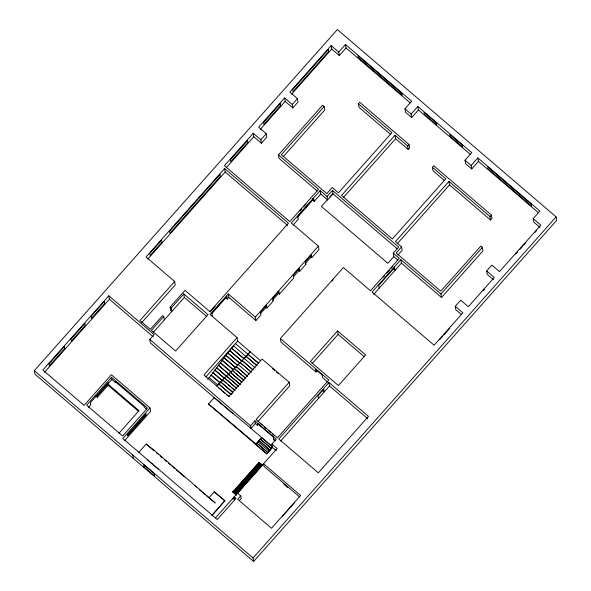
<?xml version="1.0" encoding="UTF-8"?>
<svg xmlns="http://www.w3.org/2000/svg" width="591" height="591" viewBox="0 0 591 591"><rect width="100%" height="100%" fill="white"/><g stroke="black" fill="none" stroke-linecap="round" stroke-linejoin="round"><path stroke-width="0.89" d="M34.308 370.646L337.365 29.55L556.116 216.897L556.692 220.354L253.628 561.45L34.884 374.096L34.308 370.646L253.059 557.993L253.628 561.45M233.017 413.707L150.373 342.935L149.804 339.478L154.133 334.602L108.818 295.796L42.848 370.047L84.107 405.389L111.33 374.753L150.055 407.916L122.832 438.552L217.274 519.526L236.053 498.398L234.206 496.817L234.642 499.454M338.746 52.082L345.476 44.51L346.045 47.967L339.323 55.539L338.746 52.082L331.145 45.566L289.834 92.056L297.443 98.571L298.012 102.029L292.804 107.894L292.227 104.444L284.618 97.929L258.651 127.161L266.253 133.677L266.829 137.127L261.407 143.236L260.83 139.779L253.229 133.263L224.44 165.665L289.804 221.647L318.593 189.246L278.479 154.894L322.605 105.235L324.149 106.557L324.725 110.015L283.178 156.77M170.09 307.128L171.213 308.088L171.782 311.546L170.659 310.585L170.09 307.128L185.005 290.344L209.857 311.627L288.452 223.176L224.624 168.516L146.036 256.974L174.655 281.479L175.224 284.936L141.751 322.612M44.643 372.131L109.387 299.253L108.818 295.796M226.235 167.741L253.798 136.72L253.229 133.263M260.432 129.252L285.194 101.386L284.618 97.929M291.622 94.146L331.714 49.023L331.145 45.566M147.824 259.057L225.201 171.974L224.624 168.516M260.83 139.779L266.253 133.677M292.227 104.444L297.443 98.571M324.149 106.557L281.382 154.694L326.845 193.626L332.268 187.517L338.451 192.814L391.951 132.591L358.39 103.846L359.742 102.317L409.031 144.522L409.6 147.979L408.248 149.508L395.623 138.693L395.047 135.236L341.539 195.458L392.35 238.971L445.858 178.748L432.435 167.26L433.794 165.731L491.38 215.05L491.956 218.507L490.596 220.037L449.522 184.857L448.946 181.4L395.438 241.623L401.562 246.861L402.131 250.318L397.913 255.068M174.655 281.479L139.964 320.529L150.313 329.386L162.614 315.542L163.729 316.503L164.305 319.96M163.729 316.503L151.429 330.347L175.593 351.039L207.943 314.626L183.786 293.934L171.213 308.088M111.5 377.287L86.692 405.212L122.662 436.018L147.477 408.093L111.5 377.287L111.869 379.488L115.481 382.584L115.326 381.631L144.071 406.246L144.226 407.199L146.634 409.267M153.172 332.482L184.355 297.391L183.786 293.934M111.869 379.488L97.146 395.948L97.367 397.292L108.064 385.251L107.858 384.002L139.025 410.693L118.835 433.417M88.428 407.354L90.763 404.724L90.541 403.38M210.315 311.745L215.124 306.33M299.947 211.009L301.779 208.948M303.611 206.887L306.049 204.139M327.037 196.478L332.46 190.368L333.029 193.826L327.606 199.928L327.037 196.478L320.137 190.568L291.356 222.97L318.394 246.129L318.963 249.587L311.752 257.706L311.302 255.002L305.444 261.591L305.894 264.295L299.763 271.195L299.297 268.417L293.276 275.192L293.742 277.977L279.403 294.111L278.937 291.297L272.835 298.16L273.301 300.982L267.014 308.051L266.548 305.237L260.446 312.1L260.912 314.922L255.91 320.551L255.342 317.094L228.303 293.941L210.049 314.478L237.087 337.638L237.656 341.096L260.594 360.732M211.999 313.319L225.836 297.746L227.38 299.076L228.872 297.391L228.303 293.941M297.362 217.244L312.624 200.068L312.388 198.665M293.084 225.127L298.292 219.254L297.834 216.454L313.703 198.591L314.168 201.391L320.714 194.025L320.137 190.568M411.698 117.528L411.129 114.07L417.859 106.498L418.428 109.956L411.698 117.528L405.522 112.238L404.946 108.781L411.676 101.209L345.476 44.51M327.37 199.728L321.423 206.414L387.859 263.32L393.805 256.627L393.237 253.17L398.659 247.068L332.46 190.368M329.778 197.01L332.792 193.619L397.137 248.73M124.612 440.65L150.631 411.366L149.996 407.871M343.327 197.549L395.623 138.693M237.087 337.638L203.976 374.908L229.057 396.687L226.974 394.906M255.342 317.094L318.394 246.129M408.248 149.508L407.672 146.051L409.031 144.522M260.624 313.466L266.12 307.283L265.765 305.17M272.466 300.265L278.568 293.402L278.221 291.289M293.572 276.632L298.987 270.538L298.64 268.447M310.74 255.29L311.036 257.092L305.178 263.682L305.894 264.295M138.545 452.647L146.162 444.077L154.295 450.394L215.25 502.978L206.85 496.056M205.764 376.992L237.656 341.096M243.492 358.368L231.672 348.254L233.563 345.816L246.085 356.632L244.637 358.257M242.236 361.404L229.729 350.692L231.672 348.254M239.65 363.206L227.838 353.086L229.729 350.692M237.057 364.957L225.932 355.435L227.838 353.086M235.174 367.432L224.055 357.91L225.932 355.435M233.305 369.944L222.179 360.421L224.055 357.91M230.734 371.85L220.31 362.918L222.179 360.421M228.843 374.288L218.419 365.364L220.31 362.918M226.966 376.77L216.542 367.846L218.419 365.364M224.565 378.587L214.836 370.254L216.542 367.846M222.696 381.106L212.967 372.773L214.836 370.254M220.133 383.042L211.098 375.3L212.967 372.773M207.655 379.37L211.098 375.3M143.997 466.905L143.598 464.482L154.332 473.672L154.731 476.102L143.997 466.905L145.142 465.619M216.542 385.975L218.53 383.744L231.037 394.456M218.559 383.951L220.546 381.72L233.053 392.439L231.074 394.67L218.53 383.744M232.403 392.092L220.583 381.978L222.571 379.747L235.078 390.459M236.356 387.977L224.543 377.856L222.571 379.747M236.4 388.213L224.58 378.092L226.516 375.92L238.328 386.041M240.153 384.342L228.333 374.229L226.516 375.92M240.182 384.549L228.37 374.435L230.298 372.264L242.111 382.377M241.46 382.022L230.342 372.5L232.27 370.328L244.083 380.449M234.391 372.352L232.307 370.564L234.235 368.392L245.354 377.915M245.398 378.174L234.28 368.651L236.208 366.479L247.326 376.002M247.363 376.194L236.237 366.671L238.173 364.499L249.291 374.022M251.241 371.998L240.123 362.475L238.173 364.499M251.271 372.16L240.153 362.638L242.081 360.466L253.199 369.988M252.527 369.515L242.103 360.584L244.083 358.353L255.201 367.875M272.333 446.678L250.998 428.401L250.562 425.771L254.891 420.895L276.219 439.165L271.897 444.04L272.466 447.498L266.77 453.903L208.505 404.008L214.201 397.595L251.086 428.497M228.998 396.332L262.108 359.062L289.206 382.274L289.775 385.731L257.89 421.612M317.411 370.535L316.059 372.057L280.932 341.975L280.356 338.525L343.408 267.553L370.505 290.765L399.294 258.363L393.237 253.17M331.987 281.131L333.11 279.868M471.721 168.93L471.153 165.48L477.875 157.908L478.451 161.358L471.721 168.93L465.605 163.692L465.028 160.235L471.758 152.663L417.859 106.498M397.226 243.706L449.522 184.857M401.562 246.861L396.14 252.97L440.768 291.186L480.845 246.078L482.389 247.4L482.965 250.857L441.529 297.495L401.415 263.143L400.846 259.685L372.057 292.087L434.097 345.218L462.886 312.816L455.277 306.308L460.699 300.198L468.308 306.714L494.275 277.482L486.674 270.966L491.889 265.1L499.491 271.616L540.795 225.127L533.193 218.611L539.915 211.039L477.875 157.908M289.206 382.274L256.095 419.536L277.43 437.813L328.788 379.998L280.356 338.525M383.271 277.186L384.49 275.82M386.92 273.086L389.351 270.353M391.168 268.299L392.993 266.253M250.998 428.401L255.327 423.533L254.891 420.895M337.564 330.908L310.364 361.529L338.421 385.554L365.622 354.94L337.564 330.908L338.133 334.366L364.137 356.639M312.144 363.62L338.133 334.366M373.822 294.2L401.415 263.143M256.102 444.772L255.969 443.967L261.665 437.554L272.348 446.781L271.092 448.192L271.21 448.909M261.68 437.643L260.424 439.061L271.092 448.192M260.409 438.973L259.235 440.65L269.984 450.29M259.183 440.347L258.282 441.913L268.964 451.147L266.77 453.903M208.948 497.844L214.267 491.86L224.883 500.68L211.999 515.551M328.958 382.532L278.804 438.987L318.305 472.822L368.466 416.367L328.958 382.532L329.534 385.989L367.646 418.635M269.902 449.781L271.121 448.406L260.461 439.268M211.947 515.241L224.883 500.68M235.875 494.711L232.795 491.911L258.873 462.561L259.73 463.292L251.84 472.165M232.832 492.104L234.043 490.737M235.255 489.378L257.691 464.12M233.63 492.495L259.7 463.145L260.978 464.016L234.923 493.485L233.652 492.643L250.628 473.531M280.592 441.071L329.534 385.989M234.923 493.485L235.543 493.921L261.606 464.452L262.441 465.169L236.363 494.519L236.481 495.236M215.56 517.819L277.12 448.517L271.897 444.04M232.817 499.365L234.036 497.984M237.486 493.13L240.729 495.908L237.708 499.306L271.52 528.265L300.59 495.487L263.564 463.78L264 466.417L299.622 496.928M490.596 220.037L490.028 216.579L491.38 215.05M239.348 500.584L241.165 498.538L240.729 495.908M441.529 297.495L440.952 294.037L482.389 247.4M282.262 516.46L294.673 502.49M439.593 339.803L442.578 336.442M443.775 335.097L449.751 328.374M515.662 254.174L517.487 252.121M519.917 249.387L522.348 246.646M523.567 245.28L525.997 242.539M535.114 232.278L536.332 230.911M483.298 290.779L484.517 289.405M253.059 557.993L556.116 216.897M208.505 404.008L255.969 443.967M346.045 47.967L410.161 102.871M418.428 109.956L470.229 154.317M478.451 161.358L538.401 212.701M404.946 108.781L411.129 114.07M465.028 160.235L471.153 165.48M331.714 49.023L339.323 55.539M539.989 227.395L533.762 222.068L533.193 218.611M395.047 135.236L407.672 146.051M448.946 181.4L490.028 216.579M390.429 134.246L358.959 107.296L358.39 103.846M444.41 180.484L433.004 170.71L432.435 167.26M285.194 101.386L292.804 107.894M493.47 279.757L487.243 274.423L486.674 270.966M400.846 259.685L440.952 294.037M253.798 136.72L261.407 143.236M317.094 190.923L279.055 158.351L278.479 154.894M320.714 194.025L327.606 199.928M393.805 256.627L397.846 260.084M461.379 314.501L455.846 309.758L455.277 306.308M393.451 269.038L395.002 270.36L394.537 267.575L378.742 285.35L379.208 288.142M312.624 200.068L314.168 201.391M225.201 171.974L287.618 225.43M311.036 257.092L311.752 257.706M298.987 270.538L299.763 271.195M278.568 293.402L279.403 294.111M265.64 306.877L267.014 308.051M228.872 297.391L255.91 320.551M327.998 382.288L322.553 377.619L322.117 374.99L315.624 369.427L316.059 372.057M322.849 390.791L324.223 391.966L323.779 389.292L317.98 395.815L318.423 398.497M272.636 368.747L274.616 370.446M276.595 372.145L278.583 373.844M184.355 297.391L206.451 316.311M247.984 354.268L258.4 363.118M258.407 363.162L235.491 343.644M257.151 365.814L246.033 356.284L256.464 365.29M231.65 348.092L244.157 358.803M229.692 350.485L242.199 361.197M227.801 352.864L239.614 362.985M225.902 355.257L237.722 365.378M224.004 357.607L235.816 367.728M222.127 360.082L233.246 369.604M235.779 373.542L238.565 375.92M239.953 377.117L242.731 379.496M220.251 362.593L231.369 372.116M218.375 365.09L228.798 374.022M216.491 367.536L238.38 386.337M214.769 369.84L225.193 378.772M224.004 381.217L226.087 383.005M228.17 384.793L230.261 386.573M231.65 387.762L234.428 390.149M212.908 372.426L222.637 380.759M211.039 374.945L220.074 382.68M209.111 377.531L218.145 385.266M218.633 387.762L221.411 390.141M222.8 391.331L224.883 393.118M260.062 423.311L262.131 425.084M264.199 426.857L266.268 428.63M268.336 430.403L270.405 432.169M272.473 433.942L274.542 435.715M255.327 423.533L257.839 425.683L257.477 423.488L273.33 437.074L273.832 440.088M273.699 439.268L275.472 440.79M109.387 299.253L153.305 336.863M149.804 339.478L250.562 425.771M272.466 447.498L276.123 450.623L275.982 449.803M259.257 440.812L269.924 449.943L269.008 451.391M257.181 443.272L267.886 452.647M267.863 452.499L257.196 443.361L257.085 442.711M266.748 453.755L256.08 444.624L258.297 442.016L258.208 441.447M260.978 464.016L261.606 464.452M261.953 465.361L258.873 462.561M283.695 483.985L287.883 487.575M236.363 494.519L235.543 493.921M232.795 491.911L233.652 492.643M108.064 385.251L138.538 411.351M214.267 491.86L224.935 500.998M95.993 396.11L97.367 397.292M146.162 444.077L153.837 450.652M156.622 453.038L158.019 454.235M160.109 456.023L162.207 457.818M164.298 459.613L166.389 461.401M168.487 463.196L170.577 464.984M171.974 466.181L174.759 468.574M176.155 469.764L184.525 476.937M194.993 485.898L196.389 487.095M199.174 489.481L201.272 491.276M202.669 492.473L205.454 494.859M147.587 459.99L152.286 464.009M153.63 465.161L158.322 469.18M246.085 356.632L250.163 351.778L244.083 358.353M227.38 299.076L226.892 296.15L211.859 313.075L212.346 316M132.805 455.011L133.381 458.461M108.345 383.345L108.219 382.576L90.423 402.611L90.549 403.372M104.215 301.528L91.228 316.141L91.583 318.305L104.57 303.685L104.215 301.528M64.485 346.363L48.994 363.797L49.341 365.881L64.825 348.446L64.485 346.363M84.86 323.366L70.883 339.094L71.23 341.214L85.207 325.478L84.86 323.366M328.241 49.57L292.678 89.603L293.025 91.686L328.589 51.653L328.241 49.57M247.466 140.665L230.46 159.799L230.793 161.779L247.792 142.645L247.466 140.665M280.26 103.721L263.571 122.5L263.889 124.435L280.577 105.656L280.26 103.721M219.963 174.426L169.58 231.133L169.92 233.172L220.295 176.465L219.963 174.426M161.661 240.072L149.759 253.465L150.107 255.563L162.008 242.17L161.661 240.072M145.94 414.01L127.361 434.924L127.523 435.914L146.103 415L145.94 414.01M260.358 463.588L234.302 493.071L260.358 463.588M401.924 93.334L357.932 55.657L358.242 57.519L402.227 95.195L401.924 93.334M436.498 123.002L424.094 112.379L424.412 114.299L436.815 124.923L436.498 123.002M462.265 145.076L449.766 134.371L450.083 136.307L462.583 147.011L462.265 145.076M531.287 204.213L487.804 166.972L488.122 168.893L531.605 206.133L531.287 204.213"/></g></svg>
